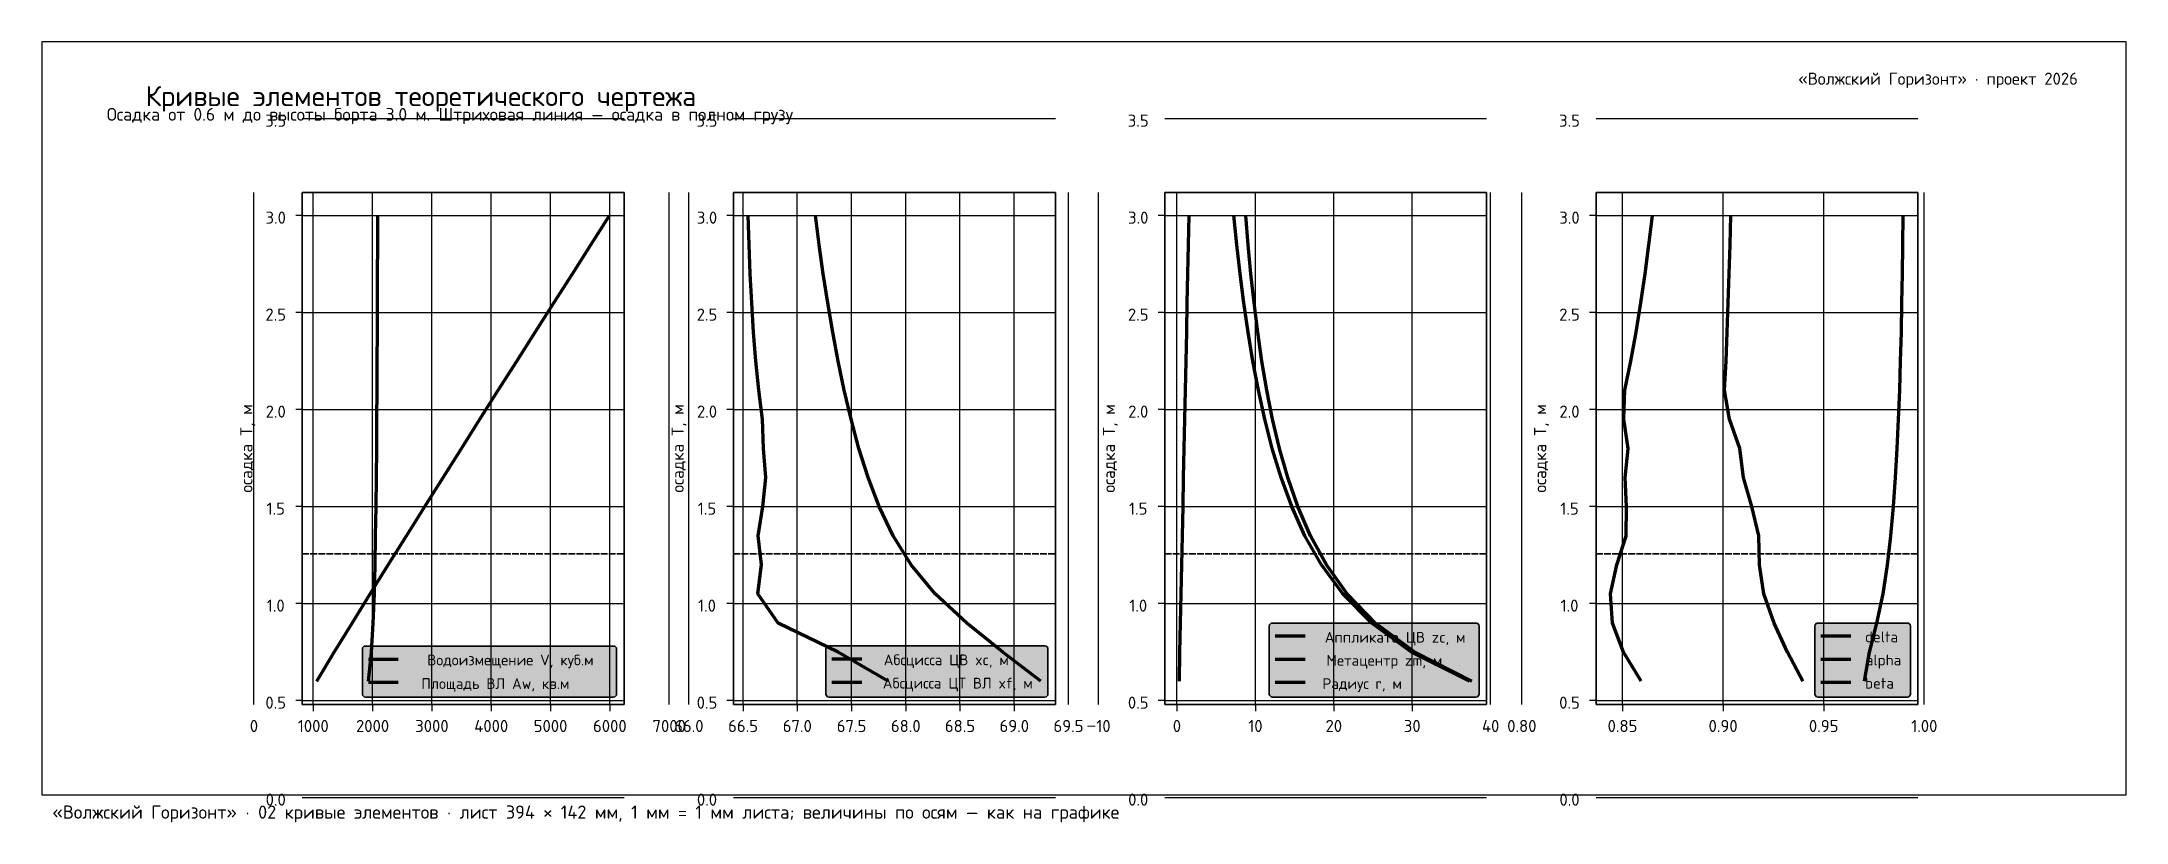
# Model space of a CAD drawing. Header units: millimetres. Extents: x 0 to 394, y -5 to 142.
import ezdxf
from ezdxf.enums import TextEntityAlignment as Align

# ---------------------------------------------------------------- set-up
doc = ezdxf.new("R2010")
doc.units = ezdxf.units.MM
doc.linetypes.add('DASHED', pattern=[1.524, 1.27, -0.254])
for name, color, linetype in [('00_РАМКА', 7, 'Continuous'), ('01_ЛИНИИ', 7, 'Continuous'), ('02_ОСИ', 8, 'Continuous'), ('03_СЕТКА', 9, 'Continuous'), ('04_ТЕКСТ', 7, 'Continuous'), ('05_ЗАЛИВКА', 8, 'Continuous'), ('07_ЛЕГЕНДА', 8, 'Continuous')]:
    doc.layers.add(name, color=color, linetype=linetype)
doc.styles.add('ГОСТ', font='isocpeur.ttf')

msp = doc.modelspace()

# ---------------------------------------------------------------- hatches: boundary and pattern name
at = {"layer": '05_ЗАЛИВКА', "true_color": 0xffffff}
for points in [[(232.41, 18.48), (270.91, 18.48), (271.16, 18.52), (271.44, 18.8), (271.47, 19.04), (271.47, 31.89), (271.44, 32.13), (271.16, 32.42), (270.91, 32.45), (232.41, 32.45), (232.17, 32.42), (231.88, 32.13), (231.85, 31.89), (231.85, 19.04), (231.88, 18.8), (232.17, 18.52), (232.41, 18.48)], [(335.45, 18.48), (352.35, 18.48), (352.6, 18.52), (352.88, 18.8), (352.92, 19.04), (352.92, 31.89), (352.88, 32.13), (352.6, 32.42), (352.35, 32.45), (335.45, 32.45), (335.2, 32.42), (334.92, 32.13), (334.88, 31.89), (334.88, 19.04), (334.92, 18.8), (335.2, 18.52), (335.45, 18.48)], [(61.14, 18.48), (108.02, 18.48), (108.26, 18.52), (108.55, 18.8), (108.58, 19.04), (108.58, 27.54), (108.55, 27.78), (108.26, 28.07), (108.02, 28.1), (61.14, 28.1), (60.89, 28.07), (60.61, 27.78), (60.58, 27.54), (60.58, 19.04), (60.61, 18.8), (60.89, 18.52), (61.14, 18.48)], [(148.68, 18.48), (189.46, 18.48), (189.71, 18.52), (189.99, 18.8), (190.03, 19.04), (190.03, 27.56), (189.99, 27.81), (189.71, 28.09), (189.46, 28.12), (148.68, 28.12), (148.43, 28.09), (148.15, 27.81), (148.12, 27.56), (148.12, 19.04), (148.15, 18.8), (148.43, 18.52), (148.68, 18.48)]]:
    msp.add_hatch(color=7, dxfattribs=at).paths.add_polyline_path(points)

# ---------------------------------------------------------------- linework, layer by layer
at = {"layer": '00_РАМКА'}
msp.add_lwpolyline([(0, 0), (393.7, 0), (393.7, 142.24), (0, 142.24)], close=True, dxfattribs=at)
at = {"layer": '01_ЛИНИИ', "color": 146, "lineweight": 70, "true_color": 0x1c5c8a}
for points in [[(51.98, 21.47), (55.26, 26.96), (58.62, 32.46), (62.01, 37.95), (65.44, 43.45), (68.88, 48.94), (72.33, 54.44), (75.8, 59.93), (79.27, 65.43), (82.75, 70.93), (86.24, 76.42), (89.73, 81.92), (93.22, 87.41), (96.72, 92.91), (100.22, 98.4), (103.72, 103.9), (107.23, 109.4)], [(188.68, 21.47), (181.5, 26.96), (174.71, 32.46), (168.71, 37.95), (164.19, 43.45), (160.78, 48.94), (158.17, 54.44), (156.06, 59.93), (154.33, 65.43), (152.85, 70.93), (151.57, 76.42), (150.42, 81.92), (149.39, 87.41), (148.46, 92.91), (147.61, 98.4), (146.85, 103.9), (146.15, 109.4)], [(214.87, 21.47), (214.98, 26.96), (215.1, 32.46), (215.22, 37.95), (215.33, 43.45), (215.45, 48.94), (215.56, 54.44), (215.67, 59.93), (215.79, 65.43), (215.9, 70.93), (216.02, 76.42), (216.13, 81.92), (216.24, 87.41), (216.36, 92.91), (216.47, 98.4), (216.58, 103.9), (216.69, 109.4)], [(302.1, 21.47), (298.75, 26.96), (296.65, 32.46), (296.31, 37.95), (297.51, 43.45), (299.26, 48.94), (299.33, 54.44), (299.04, 59.93), (299.63, 65.43), (298.82, 70.93), (298.97, 76.42), (300.12, 81.92), (301.13, 87.41), (302.03, 92.91), (302.83, 98.4), (303.54, 103.9), (304.19, 109.4)]]:
    msp.add_lwpolyline(points, dxfattribs=at)
at = {"layer": '01_ЛИНИИ', "color": 126, "lineweight": 70, "true_color": 0x187454}
for points in [[(61.75, 21.47), (62.26, 26.96), (62.63, 32.46), (62.85, 37.95), (62.98, 43.45), (63.06, 48.94), (63.15, 54.44), (63.23, 59.93), (63.27, 65.43), (63.32, 70.93), (63.35, 76.42), (63.37, 81.92), (63.4, 87.41), (63.42, 92.91), (63.44, 98.4), (63.46, 103.9), (63.48, 109.4)], [(159.86, 21.47), (150.45, 26.96), (139.06, 32.46), (135.27, 37.95), (135.95, 43.45), (135.3, 48.94), (136.22, 54.44), (136.77, 59.93), (136.31, 65.43), (136.11, 70.93), (135.41, 76.42), (134.86, 81.92), (134.43, 87.41), (134.1, 92.91), (133.83, 98.4), (133.63, 103.9), (133.42, 109.4)], [(269.66, 21.47), (258.72, 26.96), (251.18, 32.46), (245.75, 37.95), (241.7, 43.45), (238.57, 48.94), (236.09, 54.44), (234.07, 59.93), (232.39, 65.43), (230.98, 70.93), (229.78, 76.42), (228.73, 81.92), (227.83, 87.41), (227.03, 92.91), (226.32, 98.4), (225.69, 103.9), (225.12, 109.4)], [(332.62, 21.47), (329.7, 26.96), (327.2, 32.46), (325.22, 37.95), (324.45, 43.45), (324.28, 48.94), (322.98, 54.44), (321.42, 59.93), (320.74, 65.43), (318.77, 70.93), (317.84, 76.42), (318.1, 81.92), (318.32, 87.41), (318.53, 92.91), (318.71, 98.4), (318.87, 103.9), (319.04, 109.4)]]:
    msp.add_lwpolyline(points, dxfattribs=at)
at = {"layer": '01_ЛИНИИ', "color": 244, "lineweight": 70, "true_color": 0xb02634}
for points in [[(270.12, 21.47), (259.3, 26.96), (251.88, 32.46), (246.56, 37.95), (242.63, 43.45), (239.61, 48.94), (237.25, 54.44), (235.34, 59.93), (233.78, 65.43), (232.48, 70.93), (231.39, 76.42), (230.46, 81.92), (229.66, 87.41), (228.98, 92.91), (228.38, 98.4), (227.86, 103.9), (227.41, 109.4)], [(344.28, 21.47), (345.22, 26.96), (346.61, 32.46), (347.76, 37.95), (348.6, 43.45), (349.23, 48.94), (349.73, 54.44), (350.12, 59.93), (350.44, 65.43), (350.69, 70.93), (350.9, 76.42), (351.07, 81.92), (351.22, 87.41), (351.33, 92.91), (351.43, 98.4), (351.5, 103.9), (351.57, 109.4)]]:
    msp.add_lwpolyline(points, dxfattribs=at)
at = {"layer": '01_ЛИНИИ', "color": 244, "linetype": 'DASHED', "lineweight": 35, "true_color": 0xb02634}
for points in [[(49.21, 45.51), (109.99, 45.51)], [(130.66, 45.51), (191.44, 45.51)], [(212.1, 45.51), (272.88, 45.51)], [(293.55, 45.51), (354.33, 45.51)]]:
    msp.add_lwpolyline(points, dxfattribs=at)
at = {"layer": '02_ОСИ'}
for p, q in [((49.21, 109.4), (47.98, 109.4)), ((130.66, 109.4), (129.42, 109.4)), ((212.1, 109.4), (210.87, 109.4)), ((293.55, 109.4), (292.31, 109.4)), ((49.21, 91.08), (47.98, 91.08)), ((130.66, 91.08), (129.42, 91.08)), ((212.1, 91.08), (210.87, 91.08)), ((293.55, 91.08), (292.31, 91.08)), ((49.21, 72.76), (47.98, 72.76)), ((130.66, 72.76), (129.42, 72.76)), ((212.1, 72.76), (210.87, 72.76)), ((293.55, 72.76), (292.31, 72.76)), ((49.21, 54.44), (47.98, 54.44)), ((130.66, 54.44), (129.42, 54.44)), ((212.1, 54.44), (210.87, 54.44)), ((293.55, 54.44), (292.31, 54.44)), ((49.21, 36.12), (47.98, 36.12)), ((130.66, 36.12), (129.42, 36.12)), ((212.1, 36.12), (210.87, 36.12)), ((293.55, 36.12), (292.31, 36.12)), ((49.21, 17.8), (47.98, 17.8)), ((51.29, 17.07), (51.29, 15.83)), ((62.49, 17.07), (62.49, 15.83)), ((73.7, 17.07), (73.7, 15.83)), ((84.9, 17.07), (84.9, 15.83)), ((96.1, 17.07), (96.1, 15.83)), ((107.3, 17.07), (107.3, 15.83)), ((130.66, 17.8), (129.42, 17.8)), ((132.46, 17.07), (132.46, 15.83)), ((142.7, 17.07), (142.7, 15.83)), ((152.95, 17.07), (152.95, 15.83)), ((163.19, 17.07), (163.19, 15.83)), ((173.43, 17.07), (173.43, 15.83)), ((183.68, 17.07), (183.68, 15.83)), ((212.1, 17.8), (210.87, 17.8)), ((214.4, 17.07), (214.4, 15.83)), ((229.22, 17.07), (229.22, 15.83)), ((244.03, 17.07), (244.03, 15.83)), ((258.84, 17.07), (258.84, 15.83)), ((293.55, 17.8), (292.31, 17.8)), ((298.55, 17.07), (298.55, 15.83)), ((317.55, 17.07), (317.55, 15.83)), ((336.55, 17.07), (336.55, 15.83))]:
    msp.add_line(p, q, dxfattribs=at)
at = {"layer": '02_ОСИ', "color": 149, "lineweight": 30, "true_color": 0x3a4658}
for points in [[(49.21, 17.07), (49.21, 113.79)], [(49.21, 113.79), (109.99, 113.79)], [(109.99, 17.07), (109.99, 113.79)], [(130.66, 17.07), (130.66, 113.79)], [(130.66, 113.79), (191.44, 113.79)], [(191.44, 17.07), (191.44, 113.79)], [(212.1, 17.07), (212.1, 113.79)], [(212.1, 113.79), (272.88, 113.79)], [(272.88, 17.07), (272.88, 113.79)], [(293.55, 17.07), (293.55, 113.79)], [(293.55, 113.79), (354.33, 113.79)], [(354.33, 17.07), (354.33, 113.79)], [(49.21, 17.07), (109.99, 17.07)], [(130.66, 17.07), (191.44, 17.07)], [(212.1, 17.07), (272.88, 17.07)], [(293.55, 17.07), (354.33, 17.07)]]:
    msp.add_lwpolyline(points, close=True, dxfattribs=at)
at = {"layer": '03_СЕТКА', "color": 254, "lineweight": 25, "true_color": 0xd8dde5}
for points in [[(49.21, 127.71), (109.99, 127.71)], [(130.66, 127.71), (191.44, 127.71)], [(212.1, 127.71), (272.88, 127.71)], [(293.55, 127.71), (354.33, 127.71)], [(40.09, 17.07), (40.09, 113.79)], [(51.29, 17.07), (51.29, 113.79)], [(62.49, 17.07), (62.49, 113.79)], [(73.7, 17.07), (73.7, 113.79)], [(84.9, 17.07), (84.9, 113.79)], [(96.1, 17.07), (96.1, 113.79)], [(107.3, 17.07), (107.3, 113.79)], [(118.51, 17.07), (118.51, 113.79)], [(122.22, 17.07), (122.22, 113.79)], [(132.46, 17.07), (132.46, 113.79)], [(142.7, 17.07), (142.7, 113.79)], [(152.95, 17.07), (152.95, 113.79)], [(163.19, 17.07), (163.19, 113.79)], [(173.43, 17.07), (173.43, 113.79)], [(183.68, 17.07), (183.68, 113.79)], [(193.92, 17.07), (193.92, 113.79)], [(199.59, 17.07), (199.59, 113.79)], [(214.4, 17.07), (214.4, 113.79)], [(229.22, 17.07), (229.22, 113.79)], [(244.03, 17.07), (244.03, 113.79)], [(258.84, 17.07), (258.84, 113.79)], [(273.65, 17.07), (273.65, 113.79)], [(279.54, 17.07), (279.54, 113.79)], [(298.55, 17.07), (298.55, 113.79)], [(317.55, 17.07), (317.55, 113.79)], [(336.55, 17.07), (336.55, 113.79)], [(355.55, 17.07), (355.55, 113.79)], [(49.21, 109.4), (109.99, 109.4)], [(130.66, 109.4), (191.44, 109.4)], [(212.1, 109.4), (272.88, 109.4)], [(293.55, 109.4), (354.33, 109.4)], [(49.21, 91.08), (109.99, 91.08)], [(130.66, 91.08), (191.44, 91.08)], [(212.1, 91.08), (272.88, 91.08)], [(293.55, 91.08), (354.33, 91.08)], [(49.21, 72.76), (109.99, 72.76)], [(130.66, 72.76), (191.44, 72.76)], [(212.1, 72.76), (272.88, 72.76)], [(293.55, 72.76), (354.33, 72.76)], [(49.21, 54.44), (109.99, 54.44)], [(130.66, 54.44), (191.44, 54.44)], [(212.1, 54.44), (272.88, 54.44)], [(293.55, 54.44), (354.33, 54.44)], [(49.21, 36.12), (109.99, 36.12)], [(130.66, 36.12), (191.44, 36.12)], [(212.1, 36.12), (272.88, 36.12)], [(293.55, 36.12), (354.33, 36.12)], [(49.21, 17.8), (109.99, 17.8)], [(130.66, 17.8), (191.44, 17.8)], [(212.1, 17.8), (272.88, 17.8)], [(293.55, 17.8), (354.33, 17.8)], [(49.21, -0.52), (109.99, -0.52)], [(130.66, -0.52), (191.44, -0.52)], [(212.1, -0.52), (272.88, -0.52)], [(293.55, -0.52), (354.33, -0.52)]]:
    msp.add_lwpolyline(points, dxfattribs=at)
at = {"layer": '07_ЛЕГЕНДА', "color": 254, "lineweight": 35, "true_color": 0xcccccc}
for points in [[(232.41, 18.48), (270.91, 18.48), (271.16, 18.52), (271.44, 18.8), (271.47, 19.04), (271.47, 31.89), (271.44, 32.13), (271.16, 32.42), (270.91, 32.45), (232.41, 32.45), (232.17, 32.42), (231.88, 32.13), (231.85, 31.89), (231.85, 19.04), (231.88, 18.8), (232.17, 18.52), (232.41, 18.48)], [(335.45, 18.48), (352.35, 18.48), (352.6, 18.52), (352.88, 18.8), (352.92, 19.04), (352.92, 31.89), (352.88, 32.13), (352.6, 32.42), (352.35, 32.45), (335.45, 32.45), (335.2, 32.42), (334.92, 32.13), (334.88, 31.89), (334.88, 19.04), (334.92, 18.8), (335.2, 18.52), (335.45, 18.48)], [(61.14, 18.48), (108.02, 18.48), (108.26, 18.52), (108.55, 18.8), (108.58, 19.04), (108.58, 27.54), (108.55, 27.78), (108.26, 28.07), (108.02, 28.1), (61.14, 28.1), (60.89, 28.07), (60.61, 27.78), (60.58, 27.54), (60.58, 19.04), (60.61, 18.8), (60.89, 18.52), (61.14, 18.48)], [(148.68, 18.48), (189.46, 18.48), (189.71, 18.52), (189.99, 18.8), (190.03, 19.04), (190.03, 27.56), (189.99, 27.81), (189.71, 28.09), (189.46, 28.12), (148.68, 28.12), (148.43, 28.09), (148.15, 27.81), (148.12, 27.56), (148.12, 19.04), (148.15, 18.8), (148.43, 18.52), (148.68, 18.48)]]:
    msp.add_lwpolyline(points, close=True, dxfattribs=at)
at = {"layer": '07_ЛЕГЕНДА', "color": 146, "lineweight": 70, "true_color": 0x1c5c8a}
for points in [[(232.98, 30.02), (235.8, 30.02), (238.62, 30.02)], [(336.01, 30.02), (338.84, 30.02), (341.66, 30.02)], [(61.7, 25.65), (64.53, 25.65), (67.35, 25.65)], [(149.25, 25.67), (152.07, 25.67), (154.89, 25.67)]]:
    msp.add_lwpolyline(points, dxfattribs=at)
at = {"layer": '07_ЛЕГЕНДА', "color": 244, "lineweight": 70, "true_color": 0xb02634}
for points in [[(232.98, 25.65), (235.8, 25.65), (238.62, 25.65)], [(336.01, 21.27), (338.84, 21.27), (341.66, 21.27)]]:
    msp.add_lwpolyline(points, dxfattribs=at)
at = {"layer": '07_ЛЕГЕНДА', "color": 126, "lineweight": 70, "true_color": 0x187454}
for points in [[(336.01, 25.65), (338.84, 25.65), (341.66, 25.65)], [(61.7, 21.27), (64.53, 21.27), (67.35, 21.27)], [(149.25, 21.27), (152.07, 21.27), (154.89, 21.27)], [(232.98, 21.27), (235.8, 21.27), (238.62, 21.27)]]:
    msp.add_lwpolyline(points, dxfattribs=at)

# ---------------------------------------------------------------- texts
at = {"layer": '00_РАМКА', "style": 'ГОСТ'}
msp.add_text('«Волжский Горизонт» · 02 кривые элементов · лист 394 × 142 мм, 1 мм = 1 мм листа; величины по осям — как на графике', height=2.5, dxfattribs=at).set_placement((2, -4.5))
at = {"layer": '02_ОСИ', "color": 157, "true_color": 0x56627a, "style": 'ГОСТ'}
for s, height, p in [('3.5', 2.286, (44.2, 127.33)), ('3.5', 2.286, (125.65, 127.33)), ('3.5', 2.286, (207.09, 127.33)), ('3.5', 2.286, (288.54, 127.33)), ('3.0', 2.286, (44.2, 109.01)), ('3.0', 2.286, (125.65, 109.01)), ('3.0', 2.286, (207.09, 109.01)), ('3.0', 2.286, (288.54, 109.01)), ('2.5', 2.286, (44.2, 90.7)), ('2.5', 2.286, (125.65, 90.7)), ('2.5', 2.286, (207.09, 90.7)), ('2.5', 2.286, (288.54, 90.7)), ('2.0', 2.286, (44.2, 72.38)), ('2.0', 2.286, (125.65, 72.38)), ('2.0', 2.286, (207.09, 72.38)), ('2.0', 2.286, (288.54, 72.38)), ('1.5', 2.286, (44.2, 54.06)), ('1.5', 2.286, (125.65, 54.06)), ('1.5', 2.286, (207.09, 54.06)), ('1.5', 2.286, (288.54, 54.06)), ('1.0', 2.286, (44.2, 35.74)), ('1.0', 2.286, (125.65, 35.74)), ('1.0', 2.286, (207.09, 35.74)), ('1.0', 2.286, (288.54, 35.74)), ('0.5', 2.286, (44.2, 17.42)), ('0.5', 2.286, (125.65, 17.42)), ('0.5', 2.286, (207.09, 17.42)), ('0.5', 2.286, (288.54, 17.42)), ('0', 2.29, (40.09, 13.01)), ('1000', 2.286, (51.29, 13.01)), ('2000', 2.286, (62.49, 13.01)), ('3000', 2.286, (73.7, 13.01)), ('4000', 2.286, (84.9, 13.01)), ('5000', 2.286, (96.1, 13.01)), ('6000', 2.286, (107.3, 13.01)), ('7000', 2.286, (118.51, 13.01)), ('66.0', 2.286, (122.22, 13.01)), ('66.5', 2.286, (132.46, 13.01)), ('67.0', 2.286, (142.7, 13.01)), ('67.5', 2.286, (152.95, 13.01)), ('68.0', 2.286, (163.19, 13.01)), ('68.5', 2.286, (173.43, 13.01)), ('69.0', 2.286, (183.68, 13.01)), ('69.5', 2.286, (193.92, 13.01)), ('−10', 2.286, (199.59, 13.01)), ('0', 2.29, (214.4, 13.01)), ('10', 2.286, (229.22, 13.01)), ('20', 2.286, (244.03, 13.01)), ('30', 2.286, (258.84, 13.01)), ('40', 2.286, (273.65, 13.01)), ('0.80', 2.286, (279.54, 13.01)), ('0.85', 2.286, (298.55, 13.01)), ('0.90', 2.286, (317.55, 13.01)), ('0.95', 2.286, (336.55, 13.01)), ('1.00', 2.286, (355.55, 13.01)), ('0.0', 2.286, (44.2, -0.9)), ('0.0', 2.286, (125.65, -0.9)), ('0.0', 2.286, (207.09, -0.9)), ('0.0', 2.286, (288.54, -0.9))]:
    msp.add_text(s, height=height, dxfattribs=at).set_placement(p, align=Align.MIDDLE_CENTER)
at = {"layer": '02_ОСИ', "color": 179, "true_color": 0x1a2334, "style": 'ГОСТ'}
for p in [(38.66, 65.43), (120.11, 65.43), (201.56, 65.43), (283, 65.43)]:
    msp.add_text('осадка T, м', height=2.286, rotation=90, dxfattribs=at).set_placement(p, align=Align.MIDDLE_CENTER)
at = {"layer": '04_ТЕКСТ', "color": 179, "true_color": 0x1a2334, "style": 'ГОСТ'}
msp.add_text('Кривые элементов теоретического чертежа', height=3.81, dxfattribs=at).set_placement((71.63, 131.97), align=Align.MIDDLE_CENTER)
msp.add_text('Кривые элементов теоретического чертежа', height=3.81, dxfattribs=at).set_placement((71.63, 131.97), align=Align.MIDDLE_CENTER)
at = {"layer": '04_ТЕКСТ', "color": 157, "true_color": 0x56627a, "style": 'ГОСТ'}
for s, height, p in [('«Волжский Горизонт» · проект 2026', 2.286, (358.14, 135.25)), ('Осадка от 0.6 м до высоты борта 3.0 м. Штриховая линия — осадка в полном грузу', 2.413, (77.09, 128.52))]:
    msp.add_text(s, height=height, dxfattribs=at).set_placement(p, align=Align.MIDDLE_CENTER)
at = {"layer": '07_ЛЕГЕНДА', "color": 179, "true_color": 0x1a2334, "style": 'ГОСТ'}
for s, p in [('Аппликата ЦВ zc, м', (255.61, 29.77)), ('delta', (347.47, 29.84)), ('Водоизмещение V, куб.м', (88.53, 25.48)), ('Абсцисса ЦВ xc, м', (170.84, 25.5)), ('Метацентр zm, м', (253.58, 25.4)), ('alpha', (347.85, 25.47)), ('Площадь ВЛ Aw, кв.м', (85.68, 21.02)), ('Абсцисса ЦТ ВЛ xf, м', (173.02, 21.1)), ('Радиус r, м', (249.39, 21.02)), ('beta', (347.09, 21.09))]:
    msp.add_text(s, height=2.032, dxfattribs=at).set_placement(p, align=Align.MIDDLE_CENTER)

doc.saveas('drawing.dxf')
